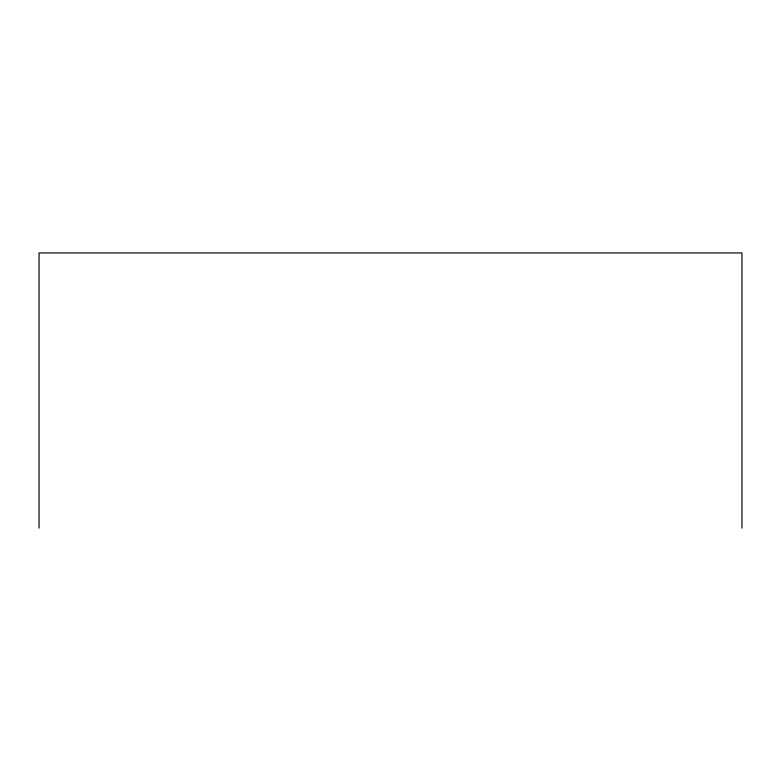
<?xml version="1.0" encoding="UTF-8"?>
<svg xmlns="http://www.w3.org/2000/svg" width="781" height="781" viewBox="0 0 781 781"><rect width="100%" height="100%" fill="white"/><g stroke="black" fill="none" stroke-linecap="round" stroke-linejoin="round"><path stroke-width="1.17" d="M741.95 528.073L741.95 252.927L39.05 252.927L39.05 528.073"/></g></svg>
